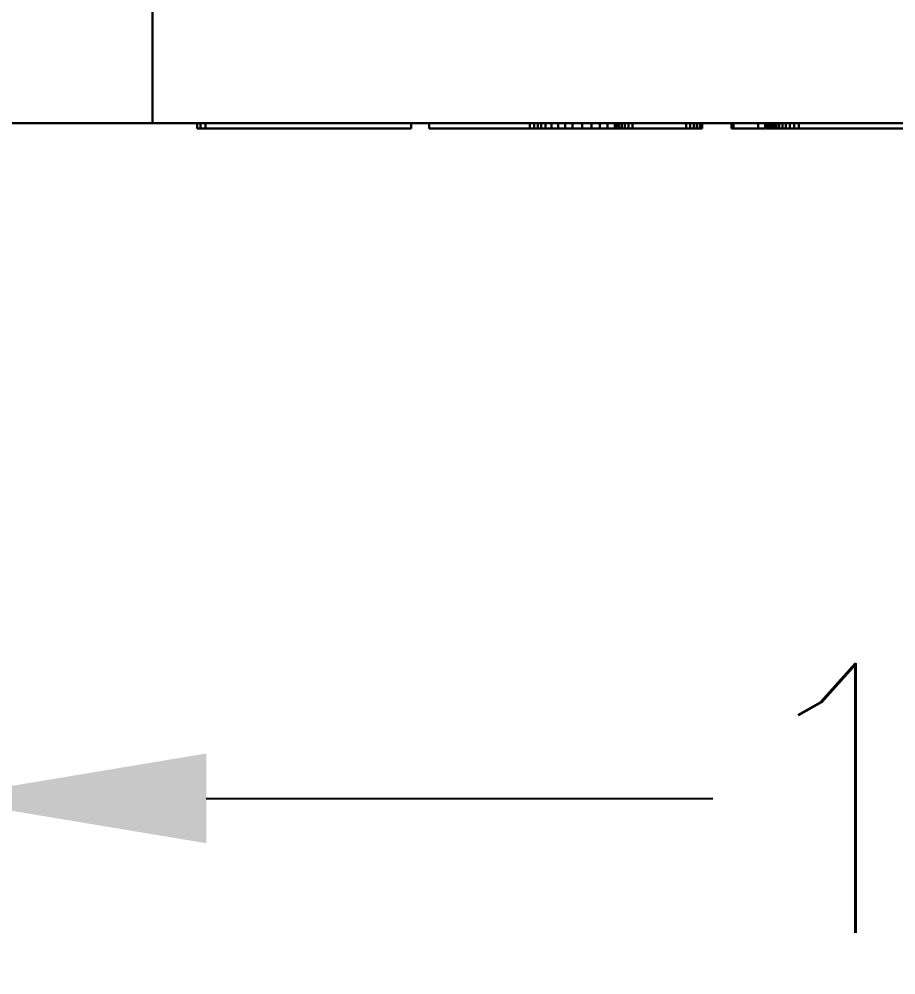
# Model space of a CAD drawing. Header units: millimetres. Extents: x -105 to 105, y -148 to 148.
# Drawn here: x 14.66 to 22.81, y 89.25 to 98.14 of the extents above; entities that cross this region are included whole.
import ezdxf

# ---------------------------------------------------------------- set-up
doc = ezdxf.new("R2010")
doc.units = ezdxf.units.MM
doc.header["$PDSIZE"] = -5
doc.linetypes.add('点画线', pattern=[18, 12, -2, 2, -2])
doc.layers.get('0').update_dxf_attribs({"lineweight": 18})
doc.styles.get("Standard").update_dxf_attribs({"font": 'txt.shx'})
doc.dimstyles.get("Standard").update_dxf_attribs({"dimtxt": 0.18, "dimasz": 0.18, "dimexe": 0.18, "dimexo": 0.0625, "dimgap": 0.09, "dimtad": 0, "dimtih": 1, "dimtoh": 1, "dimdec": 4, "dimzin": 0, "dimdsep": 46, "dimtxsty": 'Standard', "dimcen": 0.09, "dimdle": 0.36, "dimadec": 0, "dimazin": 0, "dimtfac": 1, "dimtdec": 4, "dimtofl": 0, "dimtmove": 0, "dimatfit": 3, "dimfxl": 1, "dimtolj": 1, "dimarcsym": 0})

# ---------------------------------------------------------------- blocks, each defined once
blk = doc.blocks.new('*D10')
at = {"color": 0, "lineweight": -2, "transparency": 16777216}
for p, q in [((13.8999, 96.5426), (13.8999, 89.6439)), ((32.8999, 96.5426), (32.8999, 89.6439)), ((16.3999, 90.8939), (21.1082, 90.8939)), ((30.3999, 90.8939), (25.6916, 90.8939))]:
    blk.add_line(p, q, dxfattribs=at)
at = {"color": 0, "linetype": '点画线', "transparency": 16777216}
for points in [[(16.3999, 91.3105), (16.3999, 90.4772), (13.8999, 90.8939)], [(30.3999, 91.3105), (30.3999, 90.4772), (32.8999, 90.8939)]]:
    blk.add_solid(points, dxfattribs=at)
at = {"layer": 'Defpoints', "color": 0, "linetype": '点画线', "transparency": 16777216}
for p in [(13.8999, 97.1676), (32.8999, 97.1676), (32.8999, 90.8939)]:
    blk.add_point(p, dxfattribs=at)
at = {"color": 0, "linetype": '点画线', "transparency": 16777216, "insert": (23.3999, 90.8939), "char_height": 2.5, "attachment_point": 5}
blk.add_mtext('\\A1;19', dxfattribs=at)

msp = doc.modelspace()

# ---------------------------------------------------------------- linework, layer by layer
at = {"color": 7, "lineweight": 30, "ltscale": 0.05}
for q in [(15.8999, 99.1676), (13.8999, 97.1676)]:
    msp.add_line((15.8999, 97.1676), q, dxfattribs=at)
at = {"color": 7, "lineweight": 30, "ltscale": 0.375}
msp.add_line((30.8999, 97.1676), (15.8999, 97.1676), dxfattribs=at)
at = {"color": 7, "lineweight": 30, "ltscale": 0.00125}
for p, q in [((16.3157, 97.1676), (16.3157, 97.1176)), ((16.3466, 97.1676), (16.3466, 97.1176)), ((16.3924, 97.1676), (16.3924, 97.1176)), ((18.3045, 97.1676), (18.3045, 97.1176)), ((18.4706, 97.1676), (18.4706, 97.1176)), ((19.4079, 97.1676), (19.4079, 97.1176)), ((19.4479, 97.1676), (19.4479, 97.1176)), ((19.483, 97.1676), (19.483, 97.1176)), ((19.5133, 97.1676), (19.5133, 97.1176)), ((19.5533, 97.1676), (19.5533, 97.1176)), ((19.6098, 97.1676), (19.6098, 97.1176)), ((19.6702, 97.1676), (19.6702, 97.1176)), ((19.7346, 97.1676), (19.7346, 97.1176)), ((19.8029, 97.1676), (19.8029, 97.1176)), ((19.894, 97.1676), (19.894, 97.1176)), ((19.979, 97.1676), (19.979, 97.1176)), ((20.0579, 97.1676), (20.0579, 97.1176)), ((20.1307, 97.1676), (20.1307, 97.1176)), ((20.1973, 97.1676), (20.1973, 97.1176)), ((20.2161, 97.1676), (20.2161, 97.1176)), ((20.2367, 97.1676), (20.2367, 97.1176)), ((20.2615, 97.1676), (20.2615, 97.1176)), ((20.2905, 97.1676), (20.2905, 97.1176)), ((20.3236, 97.1676), (20.3236, 97.1176)), ((20.3609, 97.1676), (20.3609, 97.1176)), ((20.7223, 97.1176), (20.7723, 97.1176)), ((20.86, 97.1676), (20.86, 97.1176)), ((20.8978, 97.1676), (20.8978, 97.1176)), ((20.9314, 97.1676), (20.9314, 97.1176)), ((20.9609, 97.1676), (20.9609, 97.1176)), ((20.9864, 97.1676), (20.9864, 97.1176)), ((21.0077, 97.1676), (21.0077, 97.1176)), ((21.2819, 97.1676), (21.2819, 97.1176)), ((21.3012, 97.1676), (21.3012, 97.1176)), ((21.5291, 97.1676), (21.5291, 97.1176)), ((21.5947, 97.1676), (21.5947, 97.1176)), ((21.5995, 97.1676), (21.5995, 97.1176)), ((21.6085, 97.1676), (21.6085, 97.1176)), ((21.619, 97.1676), (21.619, 97.1176)), ((21.6312, 97.1676), (21.6312, 97.1176)), ((21.645, 97.1676), (21.645, 97.1176)), ((21.6604, 97.1676), (21.6604, 97.1176)), ((21.6784, 97.1676), (21.6784, 97.1176)), ((21.7001, 97.1676), (21.7001, 97.1176)), ((21.7254, 97.1676), (21.7254, 97.1176)), ((21.7543, 97.1676), (21.7543, 97.1176)), ((21.7868, 97.1676), (21.7868, 97.1176)), ((21.823, 97.1676), (21.823, 97.1176)), ((21.8628, 97.1676), (21.8628, 97.1176)), ((21.9063, 97.1676), (21.9063, 97.1176))]:
    msp.add_line(p, q, dxfattribs=at)
at = {"color": 7, "lineweight": 30, "ltscale": 0.000772285}
msp.add_line((16.3157, 97.1176), (16.3466, 97.1176), dxfattribs=at)
at = {"color": 7, "lineweight": 30, "ltscale": 0.001145}
msp.add_line((16.3466, 97.1176), (16.3924, 97.1176), dxfattribs=at)
at = {"color": 7, "lineweight": 30, "ltscale": 0.001697}
msp.add_line((16.3924, 97.1176), (16.4603, 97.1176), dxfattribs=at)
at = {"color": 7, "lineweight": 30, "ltscale": 0.00225}
msp.add_line((16.4603, 97.1176), (16.5503, 97.1176), dxfattribs=at)
at = {"color": 7, "lineweight": 30, "ltscale": 0.002802}
msp.add_line((16.5503, 97.1176), (16.6624, 97.1176), dxfattribs=at)
at = {"color": 7, "lineweight": 30, "ltscale": 0.003354}
msp.add_line((16.6624, 97.1176), (16.7965, 97.1176), dxfattribs=at)
at = {"color": 7, "lineweight": 30, "ltscale": 0.003906}
msp.add_line((16.7965, 97.1176), (16.9528, 97.1176), dxfattribs=at)
at = {"color": 7, "lineweight": 30, "ltscale": 0.004458}
msp.add_line((16.9528, 97.1176), (17.1311, 97.1176), dxfattribs=at)
at = {"color": 7, "lineweight": 30, "ltscale": 0.00501}
msp.add_line((17.1311, 97.1176), (17.3315, 97.1176), dxfattribs=at)
at = {"color": 7, "lineweight": 30, "ltscale": 0.005563}
msp.add_line((17.3315, 97.1176), (17.554, 97.1176), dxfattribs=at)
at = {"color": 7, "lineweight": 30, "ltscale": 0.006115}
msp.add_line((17.554, 97.1176), (17.7986, 97.1176), dxfattribs=at)
at = {"color": 7, "lineweight": 30, "ltscale": 0.001656}
msp.add_line((17.7986, 97.1176), (17.8649, 97.1176), dxfattribs=at)
at = {"color": 7, "lineweight": 30, "ltscale": 0.001569}
msp.add_line((17.8649, 97.1176), (17.9276, 97.1176), dxfattribs=at)
at = {"color": 7, "lineweight": 30, "ltscale": 0.001482}
msp.add_line((17.9276, 97.1176), (17.9869, 97.1176), dxfattribs=at)
at = {"color": 7, "lineweight": 30, "ltscale": 0.001395}
msp.add_line((17.9869, 97.1176), (18.0427, 97.1176), dxfattribs=at)
at = {"color": 7, "lineweight": 30, "ltscale": 0.001308}
msp.add_line((18.0427, 97.1176), (18.095, 97.1176), dxfattribs=at)
at = {"color": 7, "lineweight": 30, "ltscale": 0.001221}
msp.add_line((18.095, 97.1176), (18.1439, 97.1176), dxfattribs=at)
at = {"color": 7, "lineweight": 30, "ltscale": 0.001134}
msp.add_line((18.1439, 97.1176), (18.1893, 97.1176), dxfattribs=at)
at = {"color": 7, "lineweight": 30, "ltscale": 0.001048}
msp.add_line((18.1893, 97.1176), (18.2312, 97.1176), dxfattribs=at)
at = {"color": 7, "lineweight": 30, "ltscale": 0.000960541}
msp.add_line((18.2312, 97.1176), (18.2696, 97.1176), dxfattribs=at)
at = {"color": 7, "lineweight": 30, "ltscale": 0.000873756}
msp.add_line((18.2696, 97.1176), (18.3045, 97.1176), dxfattribs=at)
at = {"color": 7, "lineweight": 30, "ltscale": 0.001277}
msp.add_line((18.4706, 97.1176), (18.5217, 97.1176), dxfattribs=at)
at = {"color": 7, "lineweight": 30, "ltscale": 0.001283}
msp.add_line((18.5217, 97.1176), (18.573, 97.1176), dxfattribs=at)
at = {"color": 7, "lineweight": 30, "ltscale": 0.001289}
msp.add_line((18.573, 97.1176), (18.6245, 97.1176), dxfattribs=at)
at = {"color": 7, "lineweight": 30, "ltscale": 0.001295}
msp.add_line((18.6245, 97.1176), (18.6763, 97.1176), dxfattribs=at)
at = {"color": 7, "lineweight": 30, "ltscale": 0.0013}
msp.add_line((18.6763, 97.1176), (18.7284, 97.1176), dxfattribs=at)
at = {"color": 7, "lineweight": 30, "ltscale": 0.001306}
msp.add_line((18.7284, 97.1176), (18.7806, 97.1176), dxfattribs=at)
at = {"color": 7, "lineweight": 30, "ltscale": 0.001312}
msp.add_line((18.7806, 97.1176), (18.8331, 97.1176), dxfattribs=at)
at = {"color": 7, "lineweight": 30, "ltscale": 0.001318}
msp.add_line((18.8331, 97.1176), (18.8858, 97.1176), dxfattribs=at)
at = {"color": 7, "lineweight": 30, "ltscale": 0.001324}
msp.add_line((18.8858, 97.1176), (18.9387, 97.1176), dxfattribs=at)
at = {"color": 7, "lineweight": 30, "ltscale": 0.001329}
msp.add_line((18.9387, 97.1176), (18.9919, 97.1176), dxfattribs=at)
at = {"color": 7, "lineweight": 30, "ltscale": 0.001851}
msp.add_line((18.9919, 97.1176), (19.0659, 97.1176), dxfattribs=at)
at = {"color": 7, "lineweight": 30, "ltscale": 0.001729}
msp.add_line((19.0659, 97.1176), (19.1351, 97.1176), dxfattribs=at)
at = {"color": 7, "lineweight": 30, "ltscale": 0.001607}
msp.add_line((19.1351, 97.1176), (19.1994, 97.1176), dxfattribs=at)
at = {"color": 7, "lineweight": 30, "ltscale": 0.001486}
msp.add_line((19.1994, 97.1176), (19.2588, 97.1176), dxfattribs=at)
at = {"color": 7, "lineweight": 30, "ltscale": 0.001364}
msp.add_line((19.2588, 97.1176), (19.3134, 97.1176), dxfattribs=at)
at = {"color": 7, "lineweight": 30, "ltscale": 0.001243}
msp.add_line((19.3134, 97.1176), (19.3631, 97.1176), dxfattribs=at)
at = {"color": 7, "lineweight": 30, "ltscale": 0.001121}
msp.add_line((19.3631, 97.1176), (19.4079, 97.1176), dxfattribs=at)
at = {"color": 7, "lineweight": 30, "ltscale": 0.00099926}
msp.add_line((19.4079, 97.1176), (19.4479, 97.1176), dxfattribs=at)
at = {"color": 7, "lineweight": 30, "ltscale": 0.000877571}
msp.add_line((19.4479, 97.1176), (19.483, 97.1176), dxfattribs=at)
at = {"color": 7, "lineweight": 30, "ltscale": 0.000756073}
msp.add_line((19.483, 97.1176), (19.5133, 97.1176), dxfattribs=at)
at = {"color": 7, "lineweight": 30, "ltscale": 0.001}
msp.add_line((19.5132, 97.1176), (19.5533, 97.1176), dxfattribs=at)
at = {"color": 7, "lineweight": 30, "ltscale": 0.001412}
msp.add_line((19.5533, 97.1176), (19.6098, 97.1176), dxfattribs=at)
at = {"color": 7, "lineweight": 30, "ltscale": 0.001511}
msp.add_line((19.6098, 97.1176), (19.6702, 97.1176), dxfattribs=at)
at = {"color": 7, "lineweight": 30, "ltscale": 0.001609}
msp.add_line((19.6702, 97.1176), (19.7346, 97.1176), dxfattribs=at)
at = {"color": 7, "lineweight": 30, "ltscale": 0.001708}
msp.add_line((19.7346, 97.1176), (19.8029, 97.1176), dxfattribs=at)
at = {"color": 7, "lineweight": 30, "ltscale": 0.002279}
msp.add_line((19.8029, 97.1176), (19.894, 97.1176), dxfattribs=at)
at = {"color": 7, "lineweight": 30, "ltscale": 0.002125}
msp.add_line((19.894, 97.1176), (19.979, 97.1176), dxfattribs=at)
at = {"color": 7, "lineweight": 30, "ltscale": 0.001972}
msp.add_line((19.979, 97.1176), (20.0579, 97.1176), dxfattribs=at)
at = {"color": 7, "lineweight": 30, "ltscale": 0.001818}
msp.add_line((20.0579, 97.1176), (20.1307, 97.1176), dxfattribs=at)
at = {"color": 7, "lineweight": 30, "ltscale": 0.001665}
msp.add_line((20.1307, 97.1176), (20.1973, 97.1176), dxfattribs=at)
at = {"color": 7, "lineweight": 30, "ltscale": 0.000470734}
msp.add_line((20.1973, 97.1176), (20.2161, 97.1176), dxfattribs=at)
at = {"color": 7, "lineweight": 30, "ltscale": 0.000515556}
msp.add_line((20.2161, 97.1176), (20.2367, 97.1176), dxfattribs=at)
at = {"color": 7, "lineweight": 30, "ltscale": 0.000619698}
msp.add_line((20.2367, 97.1176), (20.2615, 97.1176), dxfattribs=at)
at = {"color": 7, "lineweight": 30, "ltscale": 0.00072422}
msp.add_line((20.2615, 97.1176), (20.2905, 97.1176), dxfattribs=at)
at = {"color": 7, "lineweight": 30, "ltscale": 0.000828171}
msp.add_line((20.2905, 97.1176), (20.3236, 97.1176), dxfattribs=at)
at = {"color": 7, "lineweight": 30, "ltscale": 0.000932884}
msp.add_line((20.3236, 97.1176), (20.3609, 97.1176), dxfattribs=at)
at = {"color": 7, "lineweight": 30, "ltscale": 0.001037}
msp.add_line((20.3609, 97.1176), (20.4024, 97.1176), dxfattribs=at)
at = {"color": 7, "lineweight": 30, "ltscale": 0.001141}
msp.add_line((20.4024, 97.1176), (20.448, 97.1176), dxfattribs=at)
at = {"color": 7, "lineweight": 30, "ltscale": 0.001245}
msp.add_line((20.448, 97.1176), (20.4978, 97.1176), dxfattribs=at)
at = {"color": 7, "lineweight": 30, "ltscale": 0.00135}
msp.add_line((20.4978, 97.1176), (20.5518, 97.1176), dxfattribs=at)
at = {"color": 7, "lineweight": 30, "ltscale": 0.001454}
msp.add_line((20.5518, 97.1176), (20.61, 97.1176), dxfattribs=at)
at = {"color": 7, "lineweight": 30, "ltscale": 0.001455}
msp.add_line((20.61, 97.1176), (20.6682, 97.1176), dxfattribs=at)
at = {"color": 7, "lineweight": 30, "ltscale": 0.001353}
msp.add_line((20.6682, 97.1176), (20.7223, 97.1176), dxfattribs=at)
at = {"color": 7, "lineweight": 30, "ltscale": 0.001148}
msp.add_line((20.7723, 97.1176), (20.8182, 97.1176), dxfattribs=at)
at = {"color": 7, "lineweight": 30, "ltscale": 0.001046}
msp.add_line((20.8182, 97.1176), (20.86, 97.1176), dxfattribs=at)
at = {"color": 7, "lineweight": 30, "ltscale": 0.000943184}
msp.add_line((20.86, 97.1176), (20.8978, 97.1176), dxfattribs=at)
at = {"color": 7, "lineweight": 30, "ltscale": 0.000840759}
msp.add_line((20.8978, 97.1176), (20.9314, 97.1176), dxfattribs=at)
at = {"color": 7, "lineweight": 30, "ltscale": 0.000738716}
msp.add_line((20.9314, 97.1176), (20.9609, 97.1176), dxfattribs=at)
at = {"color": 7, "lineweight": 30, "ltscale": 0.000636292}
msp.add_line((20.9609, 97.1176), (20.9864, 97.1176), dxfattribs=at)
at = {"color": 7, "lineweight": 30, "ltscale": 0.000533676}
msp.add_line((20.9864, 97.1176), (21.0077, 97.1176), dxfattribs=at)
at = {"color": 7, "lineweight": 30, "ltscale": 0.000482368}
msp.add_line((21.2819, 97.1176), (21.3012, 97.1176), dxfattribs=at)
at = {"color": 7, "lineweight": 30, "ltscale": 0.005696}
msp.add_line((21.3012, 97.1176), (21.5291, 97.1176), dxfattribs=at)
at = {"color": 7, "lineweight": 30, "ltscale": 0.001641}
msp.add_line((21.5291, 97.1176), (21.5947, 97.1176), dxfattribs=at)
at = {"color": 7, "lineweight": 30, "ltscale": 0.000223351}
msp.add_line((21.5995, 97.1176), (21.6085, 97.1176), dxfattribs=at)
at = {"color": 7, "lineweight": 30, "ltscale": 0.000263405}
msp.add_line((21.6085, 97.1176), (21.619, 97.1176), dxfattribs=at)
at = {"color": 7, "lineweight": 30, "ltscale": 0.000304222}
msp.add_line((21.619, 97.1176), (21.6312, 97.1176), dxfattribs=at)
at = {"color": 7, "lineweight": 30, "ltscale": 0.000344658}
msp.add_line((21.6312, 97.1176), (21.645, 97.1176), dxfattribs=at)
at = {"color": 7, "lineweight": 30, "ltscale": 0.000385094}
msp.add_line((21.645, 97.1176), (21.6604, 97.1176), dxfattribs=at)
at = {"color": 7, "lineweight": 30, "ltscale": 0.000450897}
msp.add_line((21.6604, 97.1176), (21.6784, 97.1176), dxfattribs=at)
at = {"color": 7, "lineweight": 30, "ltscale": 0.000541687}
msp.add_line((21.6784, 97.1176), (21.7001, 97.1176), dxfattribs=at)
at = {"color": 7, "lineweight": 30, "ltscale": 0.000632286}
msp.add_line((21.7001, 97.1176), (21.7254, 97.1176), dxfattribs=at)
at = {"color": 7, "lineweight": 30, "ltscale": 0.000723076}
msp.add_line((21.7254, 97.1176), (21.7543, 97.1176), dxfattribs=at)
at = {"color": 7, "lineweight": 30, "ltscale": 0.000813866}
msp.add_line((21.7543, 97.1176), (21.7868, 97.1176), dxfattribs=at)
at = {"color": 7, "lineweight": 30, "ltscale": 0.000904465}
msp.add_line((21.7868, 97.1176), (21.823, 97.1176), dxfattribs=at)
at = {"color": 7, "lineweight": 30, "ltscale": 0.000995445}
msp.add_line((21.823, 97.1176), (21.8628, 97.1176), dxfattribs=at)
at = {"color": 7, "lineweight": 30, "ltscale": 0.001086}
msp.add_line((21.8628, 97.1176), (21.9063, 97.1176), dxfattribs=at)
at = {"color": 7, "lineweight": 30, "ltscale": 0.001177}
msp.add_line((21.9063, 97.1176), (21.9534, 97.1176), dxfattribs=at)
at = {"color": 7, "lineweight": 30, "ltscale": 0.001267}
msp.add_line((21.9534, 97.1176), (22.0041, 97.1176), dxfattribs=at)
at = {"color": 7, "lineweight": 30, "ltscale": 0.034466}
msp.add_line((22.0041, 97.1176), (23.3827, 97.1176), dxfattribs=at)

# ---------------------------------------------------------------- dimensions: what is measured, and where the dimension line sits
at = {"linetype": '点画线'}
dim = msp.add_linear_dim(base=(32.8999, 90.8939), p1=(13.8999, 97.1676), p2=(32.8999, 97.1676), dimstyle='Standard', override={"dimtxt": 2.5, "dimasz": 2.5, "dimexe": 1.25, "dimexo": 0.625, "dimgap": 0.625, "dimtih": 0, "dimtoh": 0, "dimdec": 2, "dimzin": 8, "dimdsep": 44, "dimdle": 5, "dimtdec": 2, "dimtofl": 1, "dimatfit": 0, "dimarcsym": 1}, dxfattribs=at)
dim.commit()
dim.dimension.update_dxf_attribs({"geometry": '*D10', "text_midpoint": (23.3999, 90.8939)})

doc.saveas('drawing.dxf')
